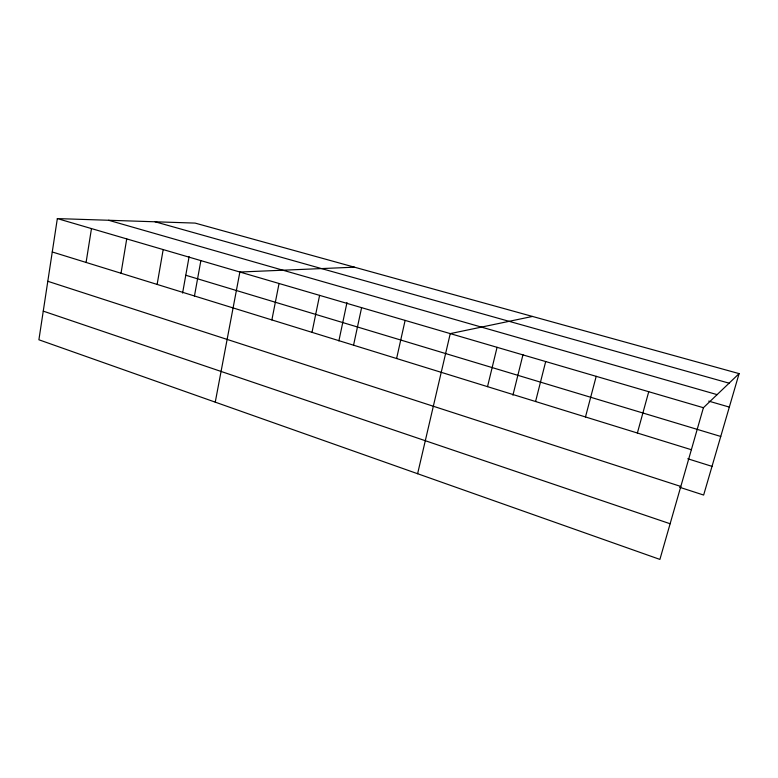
<?xml version="1.0" encoding="UTF-8"?>
<svg xmlns="http://www.w3.org/2000/svg" width="778" height="778" viewBox="0 0 778 778"><rect width="100%" height="100%" fill="white"/><g stroke="black" fill="none" stroke-linecap="round" stroke-linejoin="round"><path stroke-width="1.17" d="M57.339 218.589L38.9 339.782L659.9 559.411L703.409 407.721L739.1 373.615L195.103 223.092L57.339 218.589L703.409 407.721M86.086 262.439L91.473 228.586M121.018 273.243L126.726 238.904M157.127 284.417L163.176 249.573M182.597 293.063L189.103 256.652M194.461 295.971L200.87 260.611M215.253 402.148L239.877 272.028L354.457 267.185M271.872 319.923L279.049 283.493M311.997 332.342L319.602 295.368M338.868 340.939L346.978 302.545M353.552 345.199L361.605 307.66M396.605 358.522L405.114 320.4M417.611 473.724L450.248 333.616L532.473 316.442M487.524 386.647L497.064 347.319M512.926 395.195L522.981 354.671M535.575 401.516L545.689 361.556M585.484 416.959L596.201 376.338M637.376 433.015L648.735 391.723M739.1 373.615L703.643 495.051L679.602 487.252M155.085 221.788L729.103 383.175M108.599 220.262L717.112 394.631M708.719 401.117L729.326 407.089M185.777 275.256L720.749 436.458M52.262 251.975L691.36 449.723M687.771 458.767L712.016 466.362M47.798 281.286L680.818 486.464M43.257 311.132L670.121 523.75"/></g></svg>
